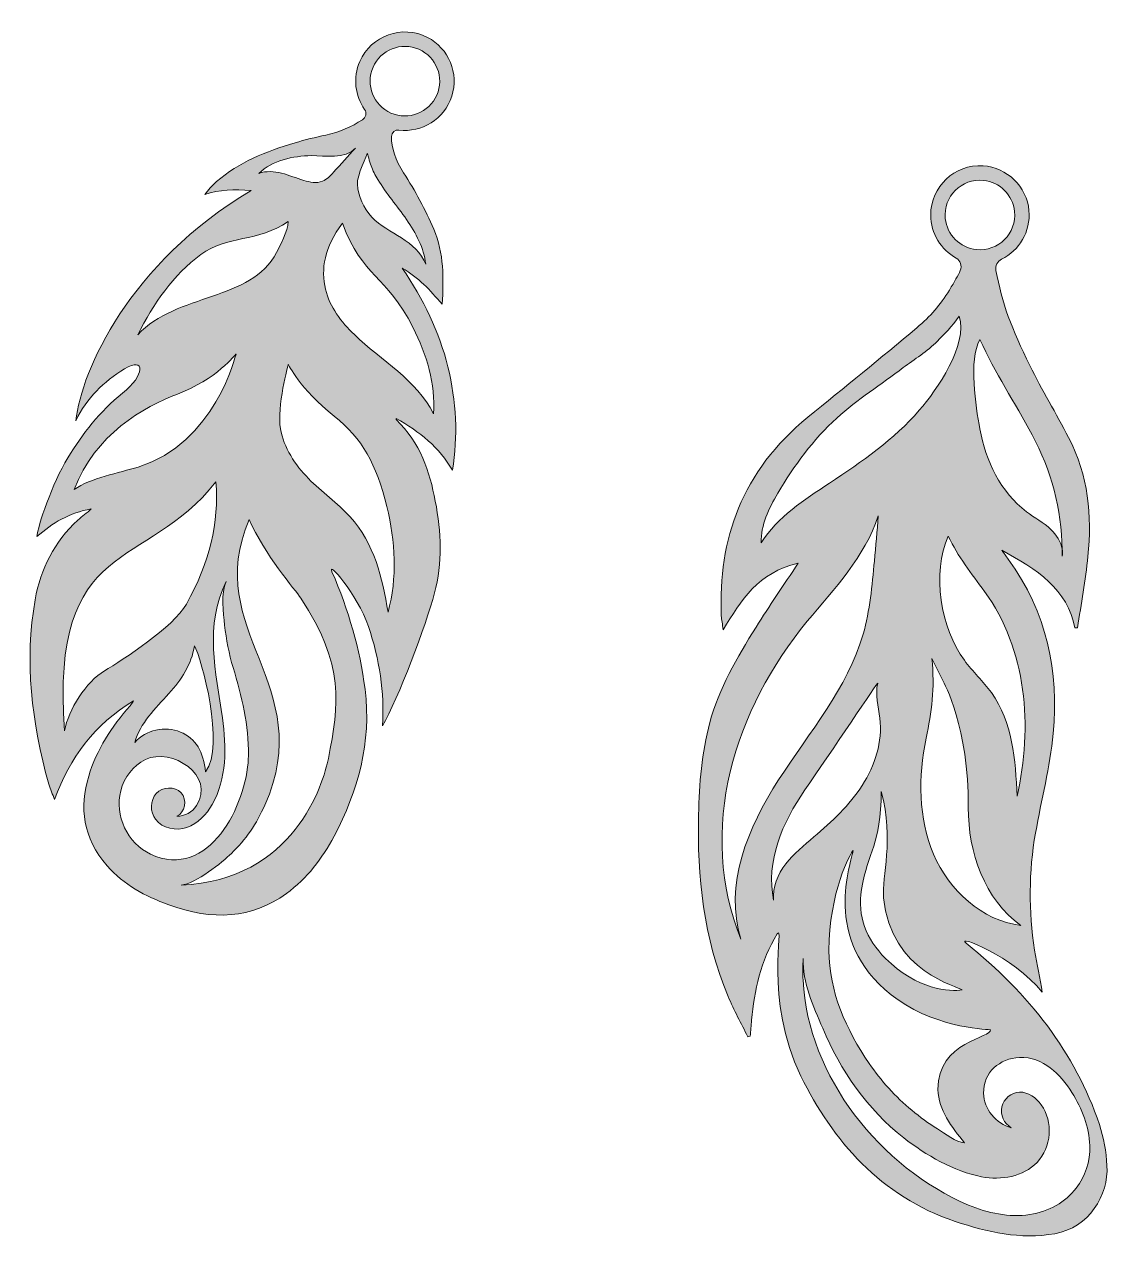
# Model space of a CAD drawing. Header units: millimetres. Extents: x -924 to 1115, y -381 to -47.
# Drawn here: x 768.9 to 956, y -317 to -107.2 of the extents above; entities that cross this region are included whole.
import ezdxf

# ---------------------------------------------------------------- set-up
doc = ezdxf.new("R2010")
doc.units = ezdxf.units.MM
doc.header["$MEASUREMENT"] = 0
doc.layers.add('Layer 7', color=7, linetype='Continuous')
doc.layers.add('Layer 8', color=7, linetype='Continuous')

msp = doc.modelspace()

# ---------------------------------------------------------------- hatches: boundary and pattern name
at = {"layer": 'Layer 7'}
h = msp.add_hatch(color=1, dxfattribs=at)
h.dxf.hatch_style = 2
edge = h.paths.add_edge_path()
edge.add_spline(control_points=[(822.01, -201.66), (821.1, -199.55), (826.34, -205.44), (828.29, -211.12), (830.22, -216.77), (831.09, -222.52), (830.7, -228.27), (833.44, -223.69), (838.24, -210.85), (839.71, -205.33), (841.08, -200.15), (840.87, -194.86), (839.84, -189.46), (838.86, -184.36), (837.29, -179.46), (833.08, -175.4), (833.05, -175.37), (833.09, -175.29), (833.1, -175.2), (837.11, -177.47), (840.56, -180.23), (842.79, -184.16), (843.77, -178.24), (843.48, -172.3), (842.01, -166.29), (840.54, -160.28), (837.77, -154.66), (834.15, -149.24), (835.48, -150.11), (836.73, -151.02), (837.85, -152.07), (838.95, -153.09), (839.9, -154.25), (841.05, -155.49), (841.27, -151.02), (841.37, -146.71), (839.56, -142.52), (838.13, -139.19), (836.36, -135.93), (834.37, -132.81), (832.96, -130.61), (832.21, -128.52), (832.3, -126.52), (832.33, -125.86), (832.91, -125.35), (833.57, -125.43), (837.47, -125.9), (841.39, -123.61), (842.69, -119.59), (843.96, -115.67), (842.16, -111.32), (838.49, -109.44), (834.1, -107.18), (828.76, -109.13), (826.81, -113.59), (825.58, -116.4), (826, -119.53), (827.64, -121.88), (828.05, -122.46), (827.86, -123.27), (827.26, -123.66), (825.4, -124.85), (823.34, -125.8), (820.95, -126.3), (819.15, -126.67), (817.37, -127.11), (815.63, -127.63), (810.63, -129.1), (805.9, -131.01), (802.11, -134.31), (801.72, -134.65), (801.36, -135.01), (801.02, -135.38), (800.68, -135.75), (800.38, -136.15), (800.06, -136.54), (802.6, -135.72), (805.17, -135.65), (808.05, -135.87), (786.93, -148.52), (778.87, -166.75), (777.79, -175.62), (779.7, -171.66), (782.61, -168.87), (786.22, -166.65), (789.83, -164.44), (789.79, -167.77), (785.86, -170.86), (781.93, -173.95), (778.98, -177.86), (776.42, -182.03), (773.77, -186.36), (771.21, -193.82), (771.1, -195.61), (773.72, -193.24), (776.73, -191.51), (780.45, -190.81), (780.12, -191.19), (779.72, -191.48), (779.33, -191.79), (778.92, -192.11), (778.51, -192.42), (778.13, -192.77), (774.1, -196.51), (771.75, -201.16), (770.8, -206.49), (768.92, -217), (770.16, -227.64), (773.14, -238.33), (773.39, -239.22), (773.81, -240.09), (774.15, -240.96), (776.78, -233.77), (781.04, -227.99), (787.75, -223.95), (787.62, -224.29), (787.39, -224.56), (787.16, -224.82), (784, -228.44), (781.39, -232.36), (780.03, -236.97), (778.45, -242.32), (778.95, -247.54), (783.23, -252.44), (786.07, -255.68), (789.78, -257.67), (793.84, -259.16), (801.39, -261.92), (808.22, -261.55), (814.14, -257.22), (817.76, -254.57), (820.34, -251.14), (822.36, -247.32), (826.51, -239.49), (828.86, -231.19), (827.71, -221.91), (826.85, -215), (824.86, -208.27), (822.01, -201.66)], knot_values=[0, 0, 0, 0, 1, 1, 1, 2, 2, 2, 3, 3, 3, 4, 4, 4, 5, 5, 5, 6, 6, 6, 7, 7, 7, 8, 8, 8, 9, 9, 9, 10, 10, 10, 11, 11, 11, 12, 12, 12, 13, 13, 13, 14, 14, 14, 15, 15, 15, 16, 16, 16, 17, 17, 17, 18, 18, 18, 19, 19, 19, 20, 20, 20, 21, 21, 21, 22, 22, 22, 23, 23, 23, 24, 24, 24, 25, 25, 25, 26, 26, 26, 27, 27, 27, 28, 28, 28, 29, 29, 29, 30, 30, 30, 31, 31, 31, 32, 32, 32, 33, 33, 33, 34, 34, 34, 35, 35, 35, 36, 36, 36, 37, 37, 37, 38, 38, 38, 39, 39, 39, 40, 40, 40, 41, 41, 41, 42, 42, 42, 43, 43, 43, 44, 44, 44, 45, 45, 45, 46, 46, 46, 46], degree=3, periodic=1)
edge = h.paths.add_edge_path()
edge.add_spline(control_points=[(836, -159.54), (838.32, -164.15), (839.94, -169.26), (839.52, -174.4), (836.65, -168.58), (830.55, -165.23), (825.88, -160.74), (823.62, -158.56), (821.61, -155.97), (820.9, -152.91), (820.09, -149.48), (820.65, -145.61), (823.83, -141.53), (827.29, -150.94), (831.37, -150.34), (836, -159.54)], knot_values=[0, 0, 0, 0, 1, 1, 1, 2, 2, 2, 3, 3, 3, 4, 4, 4, 5, 5, 5, 5], degree=3, periodic=1)
edge = h.paths.add_edge_path()
edge.add_spline(control_points=[(829.91, -133.95), (831.37, -136.38), (833.25, -138.53), (834.87, -140.86), (836.49, -143.19), (837.89, -145.78), (838.18, -148.6), (837.49, -146.62), (835.77, -145.19), (834, -144.06), (832.23, -142.92), (830.32, -141.96), (828.86, -140.44), (827.4, -138.92), (826.57, -136.87), (826.4, -134.78), (826.29, -133.38), (828.11, -129.46), (828.11, -129.46), (828.11, -129.46), (828.53, -130.87), (828.77, -131.59), (829.05, -132.42), (829.46, -133.2), (829.91, -133.95)], knot_values=[0, 0, 0, 0, 1, 1, 1, 2, 2, 2, 3, 3, 3, 4, 4, 4, 5, 5, 5, 6, 6, 6, 7, 7, 7, 8, 8, 8, 8], degree=3, periodic=1)
edge = h.paths.add_edge_path()
edge.add_spline(control_points=[(829.09, -114.59), (830.42, -111.55), (833.97, -110.16), (837, -111.49), (840.03, -112.82), (841.42, -116.36), (840.1, -119.4), (838.77, -122.43), (835.22, -123.82), (832.19, -122.49), (829.16, -121.17), (827.77, -117.62), (829.09, -114.59)], knot_values=[0, 0, 0, 0, 1, 1, 1, 2, 2, 2, 3, 3, 3, 4, 4, 4, 4], degree=3, periodic=1)
edge = h.paths.add_edge_path()
edge.add_spline(control_points=[(818.47, -129.85), (820.76, -129.83), (824.32, -130.47), (826.05, -128.56), (824.79, -129.95), (823.54, -131.33), (822.28, -132.72), (821.73, -133.34), (821.15, -133.97), (820.37, -134.27), (819.36, -134.67), (818.19, -134.44), (817.14, -134.12), (815.86, -133.73), (814.62, -133.21), (813.32, -132.88), (812.03, -132.56), (810.63, -132.46), (809.39, -132.9), (811.7, -130.7), (815.29, -129.87), (818.47, -129.85)], knot_values=[0, 0, 0, 0, 1, 1, 1, 2, 2, 2, 3, 3, 3, 4, 4, 4, 5, 5, 5, 6, 6, 6, 7, 7, 7, 7], degree=3, periodic=1)
edge = h.paths.add_edge_path()
edge.add_spline(control_points=[(788.51, -160.75), (791.17, -155.46), (794.63, -150.42), (799.39, -146.9), (803.86, -143.59), (809.25, -144.8), (814.47, -141.22), (814.37, -142.94), (813.11, -145.33), (812.46, -146.54), (810.16, -150.86), (806.02, -152.47), (801.41, -154.09), (796.79, -155.71), (791.84, -157.17), (788.51, -160.75)], knot_values=[0, 0, 0, 0, 1, 1, 1, 2, 2, 2, 3, 3, 3, 4, 4, 4, 5, 5, 5, 5], degree=3, periodic=1)
edge = h.paths.add_edge_path()
edge.add_spline(control_points=[(777.55, -187.46), (781.01, -178.05), (789.58, -173.15), (795.38, -170.99), (802.02, -168.51), (805.45, -164.09), (805.45, -164.09), (805.45, -164.09), (801.87, -179.54), (788.55, -183.61), (785.34, -184.59), (780.31, -185.5), (777.55, -187.46)], knot_values=[0, 0, 0, 0, 1, 1, 1, 2, 2, 2, 3, 3, 3, 4, 4, 4, 4], degree=3, periodic=1)
edge = h.paths.add_edge_path()
edge.add_spline(control_points=[(796.88, -207.25), (794.66, -211.22), (785.92, -216.88), (782.76, -218.76), (779.6, -220.65), (776.48, -225.48), (775.88, -229.11), (773.34, -195.44), (789.84, -201.66), (801.98, -186.16), (802.54, -193.18), (800.91, -200.06), (796.88, -207.25)], knot_values=[0, 0, 0, 0, 1, 1, 1, 2, 2, 2, 3, 3, 3, 4, 4, 4, 4], degree=3, periodic=1)
edge = h.paths.add_edge_path()
edge.add_spline(control_points=[(814.48, -165.88), (814.48, -165.88), (816.43, -170.06), (822.41, -174.82), (827.22, -178.65), (829.68, -183.03), (831.48, -190.43), (832.93, -196.41), (833.31, -202.73), (831.68, -208.66), (830.73, -202.68), (829.29, -196.82), (825.12, -192.19), (822.94, -189.78), (820.22, -187.91), (817.95, -185.58), (815.68, -183.25), (813.67, -180.2), (813.12, -177), (812.45, -173.16), (814.48, -165.88), (814.48, -165.88)], knot_values=[0, 0, 0, 0, 1, 1, 1, 2, 2, 2, 3, 3, 3, 4, 4, 4, 5, 5, 5, 6, 6, 6, 7, 7, 7, 7], degree=3, periodic=1)
edge = h.paths.add_edge_path()
edge.add_spline(control_points=[(793.86, -222.7), (796.07, -220.26), (797.73, -217.72), (798.28, -214.44), (799.51, -216.57), (803.62, -231.78), (800.2, -236.19), (799.85, -232.82), (798.53, -230.43), (795.87, -229.33), (793.21, -228.23), (789.89, -228.98), (787.97, -231.12), (788.91, -227.79), (791.53, -225.26), (793.86, -222.7)], knot_values=[0, 0, 0, 0, 1, 1, 1, 2, 2, 2, 3, 3, 3, 4, 4, 4, 5, 5, 5, 5], degree=3, periodic=1)
edge = h.paths.add_edge_path()
edge.add_spline(control_points=[(790.71, -250.41), (786.74, -248.57), (784.44, -243.71), (785.55, -239.47), (786.15, -237.18), (787.69, -235.11), (789.82, -234.08), (794.34, -231.91), (801.97, -236.84), (798.64, -242.03), (797.91, -243.16), (796.58, -243.88), (795.23, -243.87), (796.7, -243.23), (797.07, -241), (795.97, -239.83), (794.87, -238.65), (792.77, -238.77), (791.69, -239.95), (790.6, -241.14), (790.6, -243.1), (791.56, -244.4), (792.75, -246.01), (795.1, -246.45), (796.99, -245.79), (798.88, -245.13), (800.34, -243.57), (801.34, -241.83), (803.89, -237.41), (803.8, -231.97), (803.1, -226.91), (802, -219.05), (799.94, -210.86), (803.76, -203.37), (802.78, -205.27), (803.27, -208.83), (803.49, -210.88), (803.76, -213.38), (804.24, -215.81), (804.95, -218.21), (806.4, -223.13), (807.69, -228.2), (807.59, -233.37), (807.58, -233.54), (807.58, -233.7), (807.57, -233.87), (807.28, -241.87), (800.77, -255.07), (790.71, -250.41)], knot_values=[0, 0, 0, 0, 1, 1, 1, 2, 2, 2, 3, 3, 3, 4, 4, 4, 5, 5, 5, 6, 6, 6, 7, 7, 7, 8, 8, 8, 9, 9, 9, 10, 10, 10, 11, 11, 11, 12, 12, 12, 13, 13, 13, 14, 14, 14, 15, 15, 15, 16, 16, 16, 16], degree=3, periodic=1)
edge = h.paths.add_edge_path()
edge.add_spline(control_points=[(795.99, -255.75), (798.47, -255.51), (803.14, -251.77), (804.65, -250.31), (807.1, -247.95), (809.03, -245.09), (810.42, -241.98), (819.71, -221.1), (799.4, -211.76), (807.74, -192.67), (810.29, -198.63), (815.7, -204.82), (816.65, -206.25), (824.26, -217.79), (823.22, -224.55), (821.39, -233.89), (820.54, -238.24), (815.36, -255), (795.99, -255.75)], knot_values=[0, 0, 0, 0, 1, 1, 1, 2, 2, 2, 3, 3, 3, 4, 4, 4, 5, 5, 5, 6, 6, 6, 6], degree=3, periodic=1)
at = {"layer": 'Layer 8'}
h = msp.add_hatch(color=2, dxfattribs=at)
h.dxf.hatch_style = 2
edge = h.paths.add_edge_path()
edge.add_spline(control_points=[(955.74, -304.17), (955.61, -301.78), (955.19, -299.35), (954.42, -297.06), (950.29, -284.74), (942.28, -274.48), (931.45, -265.8), (929.32, -264.09), (939.63, -267.96), (944.58, -274.26), (944.19, -271.81), (943.62, -269.42), (943.25, -267.01), (942.21, -260.26), (942.22, -253.5), (943.41, -246.76), (944.43, -241.04), (945.89, -235.35), (946.45, -229.59), (947.48, -218.93), (945.44, -208.74), (938.7, -199.5), (938.33, -198.99), (937.96, -198.48), (937.58, -197.96), (943.62, -201.18), (949.04, -204.78), (950.18, -211.35), (950.46, -211.34), (950.39, -211.34), (950.66, -211.34), (951.27, -207.23), (952.05, -203.14), (952.46, -199.02), (953.17, -191.98), (952.52, -185.05), (949.12, -178.5), (946.95, -174.33), (944.52, -170.31), (942.41, -166.07), (939.31, -159.81), (937.59, -155.19), (936.58, -149.66), (936.44, -148.88), (936.83, -148.08), (937.55, -147.72), (940.58, -146.23), (942.6, -142.99), (942.28, -139.33), (941.92, -135.19), (938.51, -131.87), (934.36, -131.6), (929.43, -131.29), (925.32, -135.22), (925.32, -140.09), (925.32, -143.29), (927.09, -146.08), (929.72, -147.53), (930.47, -147.94), (930.76, -148.87), (930.42, -149.66), (930.03, -150.55), (929.45, -151.58), (928.56, -153.04), (926.93, -155.69), (925.31, -157.52), (922.91, -159.56), (916.74, -164.79), (910.4, -169.86), (904.13, -174.99), (892.69, -184.34), (888.65, -196.07), (889.19, -209.28), (889.22, -209.98), (889.39, -210.68), (889.53, -211.69), (892.63, -206.6), (895.48, -201.81), (902.48, -200.18), (899.92, -204.03), (897.46, -207.59), (895.18, -211.23), (891.88, -216.49), (888.79, -221.85), (887.21, -227.71), (885.8, -232.93), (885.38, -238.25), (885.26, -243.6), (885.02, -254.3), (886.14, -264.83), (890.37, -274.98), (891.35, -277.34), (892.62, -279.61), (893.76, -281.93), (893.97, -281.89), (893.95, -281.89), (894.17, -281.85), (894.25, -280.93), (894.32, -280), (894.41, -279.08), (894.89, -273.9), (895.99, -268.84), (898.84, -264.19), (900.16, -262.04), (896.44, -275.48), (902.93, -288.72), (908.35, -299.77), (916.71, -309.52), (929.55, -313.8), (935.13, -315.66), (940.76, -316.96), (946.75, -315.92), (952.62, -314.91), (956.03, -309.27), (955.74, -304.17)], knot_values=[0, 0, 0, 0, 1, 1, 1, 2, 2, 2, 3, 3, 3, 4, 4, 4, 5, 5, 5, 6, 6, 6, 7, 7, 7, 8, 8, 8, 9, 9, 9, 10, 10, 10, 11, 11, 11, 12, 12, 12, 13, 13, 13, 14, 14, 14, 15, 15, 15, 16, 16, 16, 17, 17, 17, 18, 18, 18, 19, 19, 19, 20, 20, 20, 21, 21, 21, 22, 22, 22, 23, 23, 23, 24, 24, 24, 25, 25, 25, 26, 26, 26, 27, 27, 27, 28, 28, 28, 29, 29, 29, 30, 30, 30, 31, 31, 31, 32, 32, 32, 33, 33, 33, 34, 34, 34, 35, 35, 35, 36, 36, 36, 37, 37, 37, 38, 38, 38, 38], degree=3, periodic=1)
edge = h.paths.add_edge_path()
edge.add_spline(control_points=[(935.62, -280.71), (935.62, -280.72), (935.63, -280.73), (935.63, -280.75), (936.04, -282.04), (926.44, -282.71), (926.58, -291.03), (926.65, -294.62), (928.94, -297.47), (931.15, -300.23), (929.75, -300.14), (927.75, -298.63), (926.5, -297.84), (924.95, -296.87), (923.47, -295.79), (922.06, -294.62), (919.26, -292.27), (916.76, -289.55), (914.7, -286.53), (910.75, -280.72), (907.77, -274.15), (907.76, -267.06), (907.75, -257.07), (911.55, -250.03), (911.93, -249.79), (911.32, -252.87), (906.42, -266.22), (919.7, -275.56), (926.82, -280.57), (935.62, -280.72), (935.62, -280.71)], knot_values=[0, 0, 0, 0, 1, 1, 1, 2, 2, 2, 3, 3, 3, 4, 4, 4, 5, 5, 5, 6, 6, 6, 7, 7, 7, 8, 8, 8, 9, 9, 9, 10, 10, 10, 10], degree=3, periodic=1)
edge = h.paths.add_edge_path()
edge.add_spline(control_points=[(917.2, -257.93), (918.39, -270.79), (930.19, -273.29), (930.77, -273.83), (928.68, -274.18), (922.95, -273.86), (917.52, -268.4), (914.18, -265.04), (912.62, -261.13), (913.39, -256.49), (914.5, -249.79), (916.73, -248.97), (916.78, -239.57), (919.06, -248.11), (916.86, -254.19), (917.2, -257.93)], knot_values=[0, 0, 0, 0, 1, 1, 1, 2, 2, 2, 3, 3, 3, 4, 4, 4, 5, 5, 5, 5], degree=3, periodic=1)
edge = h.paths.add_edge_path()
edge.add_spline(control_points=[(925.81, -250.42), (923.15, -244.17), (923.17, -237.05), (924.53, -230.4), (925.47, -225.86), (926.06, -221.87), (925.52, -216.62), (926.14, -217.86), (926.75, -219.1), (927.37, -220.35), (927.67, -220.9), (931.89, -228.54), (931.81, -242.37), (931.76, -250.04), (934.65, -258.28), (940.89, -262.73), (934.16, -261.86), (928.48, -256.67), (925.81, -250.42)], knot_values=[0, 0, 0, 0, 1, 1, 1, 2, 2, 2, 3, 3, 3, 4, 4, 4, 5, 5, 5, 6, 6, 6, 6], degree=3, periodic=1)
edge = h.paths.add_edge_path()
edge.add_spline(control_points=[(942.83, -178.04), (946.11, -184.08), (947.89, -190.92), (948.01, -197.79), (948.07, -198.18), (948.07, -198.57), (948.02, -198.96), (948.02, -198.57), (948.02, -198.18), (948.01, -197.79), (947.82, -196.5), (947.02, -195.28), (946.05, -194.36), (944.79, -193.17), (943.23, -192.34), (941.85, -191.3), (937.37, -187.95), (934.82, -182.52), (933.81, -177.02), (933.07, -173), (931.85, -165.27), (933.79, -161.56), (936.42, -167.31), (939.82, -172.46), (942.83, -178.04)], knot_values=[0, 0, 0, 0, 1, 1, 1, 2, 2, 2, 3, 3, 3, 4, 4, 4, 5, 5, 5, 6, 6, 6, 7, 7, 7, 8, 8, 8, 8], degree=3, periodic=1)
edge = h.paths.add_edge_path()
edge.add_spline(control_points=[(927.84, -140.7), (927.46, -136.91), (930.64, -133.73), (934.43, -134.11), (937.24, -134.39), (939.51, -136.67), (939.79, -139.47), (940.17, -143.26), (936.99, -146.44), (933.2, -146.06), (930.39, -145.78), (928.12, -143.51), (927.84, -140.7)], knot_values=[0, 0, 0, 0, 1, 1, 1, 2, 2, 2, 3, 3, 3, 4, 4, 4, 4], degree=3, periodic=1)
edge = h.paths.add_edge_path()
edge.add_spline(control_points=[(934.63, -205.09), (941.86, -215.03), (942.98, -228.43), (940.22, -240.41), (939.98, -234.18), (939.41, -227.61), (935.79, -222.53), (934.39, -220.56), (932.57, -218.9), (931.13, -216.95), (927.05, -211.43), (925.49, -201.9), (928.35, -195.52), (930.03, -199.07), (932.32, -201.92), (934.63, -205.09)], knot_values=[0, 0, 0, 0, 1, 1, 1, 2, 2, 2, 3, 3, 3, 4, 4, 4, 5, 5, 5, 5], degree=3, periodic=1)
edge = h.paths.add_edge_path()
edge.add_spline(control_points=[(896.06, -196.65), (895.98, -193.61), (897.41, -190.75), (898.94, -188.12), (901.73, -183.36), (905.04, -178.85), (909.13, -175.14), (912.7, -171.91), (916.77, -169.34), (920.59, -166.44), (922.44, -165.03), (924.82, -163.56), (926.44, -161.9), (927.65, -160.67), (928.99, -159.36), (930.26, -157.55), (931.75, -162.54), (926.43, -170.22), (923.35, -173.8), (919, -178.84), (913.44, -182.68), (907.88, -186.35), (903.49, -189.25), (898.91, -192.22), (896.06, -196.65)], knot_values=[0, 0, 0, 0, 1, 1, 1, 2, 2, 2, 3, 3, 3, 4, 4, 4, 5, 5, 5, 6, 6, 6, 7, 7, 7, 8, 8, 8, 8], degree=3, periodic=1)
edge = h.paths.add_edge_path()
edge.add_spline(control_points=[(892.58, -265.08), (888.82, -256.02), (888.44, -245.73), (890.72, -236.19), (893, -226.65), (897.83, -217.83), (904.01, -210.21), (908.73, -204.58), (913.94, -199.12), (916.28, -192.01), (916.1, -194.61), (915.83, -197.22), (915.6, -199.82), (915.22, -204.07), (914.84, -208.35), (913.66, -212.44), (910.96, -221.79), (904.36, -229.41), (899.07, -237.59), (893.78, -245.76), (889.62, -255.8), (892.58, -265.08)], knot_values=[0, 0, 0, 0, 1, 1, 1, 2, 2, 2, 3, 3, 3, 4, 4, 4, 5, 5, 5, 6, 6, 6, 7, 7, 7, 7], degree=3, periodic=1)
edge = h.paths.add_edge_path()
edge.add_spline(control_points=[(900.31, -252.11), (898.94, -253.89), (898, -256.12), (898.22, -258.36), (896.82, -251.72), (899.74, -244.9), (903.6, -239.33), (907.9, -233.13), (916.38, -220.42), (916.19, -220.88), (915.7, -222.86), (916.28, -224.87), (916.54, -226.95), (917.06, -230.99), (915.71, -235.11), (913.51, -238.54), (911.3, -241.97), (908.28, -244.79), (905.17, -247.43), (903.45, -248.89), (901.68, -250.32), (900.31, -252.11)], knot_values=[0, 0, 0, 0, 1, 1, 1, 2, 2, 2, 3, 3, 3, 4, 4, 4, 5, 5, 5, 6, 6, 6, 7, 7, 7, 7], degree=3, periodic=1)
edge = h.paths.add_edge_path()
edge.add_spline(control_points=[(950.42, -308.04), (948.56, -310.46), (945.72, -312.11), (942.42, -312.61), (938.85, -313.15), (935.17, -312.38), (931.84, -310.97), (916.69, -304.52), (904.13, -288.86), (903.3, -272.15), (903.24, -270.9), (903.22, -269.64), (903.32, -268.4), (903.15, -272.6), (905.1, -276.66), (906.68, -280.45), (909.74, -287.76), (914.38, -294.47), (920.67, -299.37), (924.47, -302.32), (929.33, -305.19), (934.1, -306.09), (937.48, -306.73), (941.29, -306.09), (943.67, -303.62), (946.18, -301.02), (946.5, -296.6), (944.4, -293.67), (943.52, -292.44), (942.15, -291.44), (940.65, -291.49), (939.23, -291.54), (937.91, -292.62), (937.59, -294.01), (937.26, -295.39), (937.97, -296.95), (939.23, -297.62), (936.56, -296.99), (934.49, -294.4), (934.45, -291.66), (934.4, -288.09), (937.21, -285.65), (940.66, -285.51), (944.65, -285.34), (947.74, -288.4), (949.7, -291.56), (951.42, -294.32), (952.67, -297.46), (952.77, -300.72), (952.85, -303.53), (951.97, -306.04), (950.42, -308.04)], knot_values=[0, 0, 0, 0, 1, 1, 1, 2, 2, 2, 3, 3, 3, 4, 4, 4, 5, 5, 5, 6, 6, 6, 7, 7, 7, 8, 8, 8, 9, 9, 9, 10, 10, 10, 11, 11, 11, 12, 12, 12, 13, 13, 13, 14, 14, 14, 15, 15, 15, 16, 16, 16, 17, 17, 17, 17], degree=3, periodic=1)

# ---------------------------------------------------------------- linework, layer by layer
at = {"layer": 'Layer 7', "lineweight": 0}
for points, knots in [([(822.01, -201.66), (821.1, -199.55), (826.34, -205.44), (828.29, -211.12), (830.22, -216.77), (831.09, -222.52), (830.7, -228.27), (833.44, -223.69), (838.24, -210.85), (839.71, -205.33), (841.08, -200.15), (840.87, -194.86), (839.84, -189.46), (838.86, -184.36), (837.29, -179.46), (833.08, -175.4), (833.05, -175.37), (833.09, -175.29), (833.1, -175.2), (837.11, -177.47), (840.56, -180.23), (842.79, -184.16), (843.77, -178.24), (843.48, -172.3), (842.01, -166.29), (840.54, -160.28), (837.77, -154.66), (834.15, -149.24), (835.48, -150.11), (836.73, -151.02), (837.85, -152.07), (838.95, -153.09), (839.9, -154.25), (841.05, -155.49), (841.27, -151.02), (841.37, -146.71), (839.56, -142.52), (838.13, -139.19), (836.36, -135.93), (834.37, -132.81), (832.96, -130.61), (832.21, -128.52), (832.3, -126.52), (832.33, -125.86), (832.91, -125.35), (833.57, -125.43), (837.47, -125.9), (841.39, -123.61), (842.69, -119.59), (843.96, -115.67), (842.16, -111.32), (838.49, -109.44), (834.1, -107.18), (828.76, -109.13), (826.81, -113.59), (825.58, -116.4), (826, -119.53), (827.64, -121.88), (828.05, -122.46), (827.86, -123.27), (827.26, -123.66), (825.4, -124.85), (823.34, -125.8), (820.95, -126.3), (819.15, -126.67), (817.37, -127.11), (815.63, -127.63), (810.63, -129.1), (805.9, -131.01), (802.11, -134.31), (801.72, -134.65), (801.36, -135.01), (801.02, -135.38), (800.68, -135.75), (800.38, -136.15), (800.06, -136.54), (802.6, -135.72), (805.17, -135.65), (808.05, -135.87), (786.93, -148.52), (778.87, -166.75), (777.79, -175.62), (779.7, -171.66), (782.61, -168.87), (786.22, -166.65), (789.83, -164.44), (789.79, -167.77), (785.86, -170.86), (781.93, -173.95), (778.98, -177.86), (776.42, -182.03), (773.77, -186.36), (771.21, -193.82), (771.1, -195.61), (773.72, -193.24), (776.73, -191.51), (780.45, -190.81), (780.12, -191.19), (779.72, -191.48), (779.33, -191.79), (778.92, -192.11), (778.51, -192.42), (778.13, -192.77), (774.1, -196.51), (771.75, -201.16), (770.8, -206.49), (768.92, -217), (770.16, -227.64), (773.14, -238.33), (773.39, -239.22), (773.81, -240.09), (774.15, -240.96), (776.78, -233.77), (781.04, -227.99), (787.75, -223.95), (787.62, -224.29), (787.39, -224.56), (787.16, -224.82), (784, -228.44), (781.39, -232.36), (780.03, -236.97), (778.45, -242.32), (778.95, -247.54), (783.23, -252.44), (786.07, -255.68), (789.78, -257.67), (793.84, -259.16), (801.39, -261.92), (808.22, -261.55), (814.14, -257.22), (817.76, -254.57), (820.34, -251.14), (822.36, -247.32), (826.51, -239.49), (828.86, -231.19), (827.71, -221.91), (826.85, -215), (824.86, -208.27), (822.01, -201.66)], [0, 0, 0, 0, 1, 1, 1, 2, 2, 2, 3, 3, 3, 4, 4, 4, 5, 5, 5, 6, 6, 6, 7, 7, 7, 8, 8, 8, 9, 9, 9, 10, 10, 10, 11, 11, 11, 12, 12, 12, 13, 13, 13, 14, 14, 14, 15, 15, 15, 16, 16, 16, 17, 17, 17, 18, 18, 18, 19, 19, 19, 20, 20, 20, 21, 21, 21, 22, 22, 22, 23, 23, 23, 24, 24, 24, 25, 25, 25, 26, 26, 26, 27, 27, 27, 28, 28, 28, 29, 29, 29, 30, 30, 30, 31, 31, 31, 32, 32, 32, 33, 33, 33, 34, 34, 34, 35, 35, 35, 36, 36, 36, 37, 37, 37, 38, 38, 38, 39, 39, 39, 40, 40, 40, 41, 41, 41, 42, 42, 42, 43, 43, 43, 44, 44, 44, 45, 45, 45, 46, 46, 46, 46]), ([(829.09, -114.59), (830.42, -111.55), (833.97, -110.16), (837, -111.49), (840.03, -112.82), (841.42, -116.36), (840.1, -119.4), (838.77, -122.43), (835.22, -123.82), (832.19, -122.49), (829.16, -121.17), (827.77, -117.62), (829.09, -114.59)], [0, 0, 0, 0, 1, 1, 1, 2, 2, 2, 3, 3, 3, 4, 4, 4, 4]), ([(818.47, -129.85), (820.76, -129.83), (824.32, -130.47), (826.05, -128.56), (824.79, -129.95), (823.54, -131.33), (822.28, -132.72), (821.73, -133.34), (821.15, -133.97), (820.37, -134.27), (819.36, -134.67), (818.19, -134.44), (817.14, -134.12), (815.86, -133.73), (814.62, -133.21), (813.32, -132.88), (812.03, -132.56), (810.63, -132.46), (809.39, -132.9), (811.7, -130.7), (815.29, -129.87), (818.47, -129.85)], [0, 0, 0, 0, 1, 1, 1, 2, 2, 2, 3, 3, 3, 4, 4, 4, 5, 5, 5, 6, 6, 6, 7, 7, 7, 7]), ([(829.91, -133.95), (831.37, -136.38), (833.25, -138.53), (834.87, -140.86), (836.49, -143.19), (837.89, -145.78), (838.18, -148.6), (837.49, -146.62), (835.77, -145.19), (834, -144.06), (832.23, -142.92), (830.32, -141.96), (828.86, -140.44), (827.4, -138.92), (826.57, -136.87), (826.4, -134.78), (826.29, -133.38), (828.11, -129.46), (828.11, -129.46), (828.11, -129.46), (828.53, -130.87), (828.77, -131.59), (829.05, -132.42), (829.46, -133.2), (829.91, -133.95)], [0, 0, 0, 0, 1, 1, 1, 2, 2, 2, 3, 3, 3, 4, 4, 4, 5, 5, 5, 6, 6, 6, 7, 7, 7, 8, 8, 8, 8]), ([(788.51, -160.75), (791.17, -155.46), (794.63, -150.42), (799.39, -146.9), (803.86, -143.59), (809.25, -144.8), (814.47, -141.22), (814.37, -142.94), (813.11, -145.33), (812.46, -146.54), (810.16, -150.86), (806.02, -152.47), (801.41, -154.09), (796.79, -155.71), (791.84, -157.17), (788.51, -160.75)], [0, 0, 0, 0, 1, 1, 1, 2, 2, 2, 3, 3, 3, 4, 4, 4, 5, 5, 5, 5]), ([(836, -159.54), (838.32, -164.15), (839.94, -169.26), (839.52, -174.4), (836.65, -168.58), (830.55, -165.23), (825.88, -160.74), (823.62, -158.56), (821.61, -155.97), (820.9, -152.91), (820.09, -149.48), (820.65, -145.61), (823.83, -141.53), (827.29, -150.94), (831.37, -150.34), (836, -159.54)], [0, 0, 0, 0, 1, 1, 1, 2, 2, 2, 3, 3, 3, 4, 4, 4, 5, 5, 5, 5]), ([(777.55, -187.46), (781.01, -178.05), (789.58, -173.15), (795.38, -170.99), (802.02, -168.51), (805.45, -164.09), (805.45, -164.09), (805.45, -164.09), (801.87, -179.54), (788.55, -183.61), (785.34, -184.59), (780.31, -185.5), (777.55, -187.46)], [0, 0, 0, 0, 1, 1, 1, 2, 2, 2, 3, 3, 3, 4, 4, 4, 4]), ([(814.48, -165.88), (814.48, -165.88), (816.43, -170.06), (822.41, -174.82), (827.22, -178.65), (829.68, -183.03), (831.48, -190.43), (832.93, -196.41), (833.31, -202.73), (831.68, -208.66), (830.73, -202.68), (829.29, -196.82), (825.12, -192.19), (822.94, -189.78), (820.22, -187.91), (817.95, -185.58), (815.68, -183.25), (813.67, -180.2), (813.12, -177), (812.45, -173.16), (814.48, -165.88), (814.48, -165.88)], [0, 0, 0, 0, 1, 1, 1, 2, 2, 2, 3, 3, 3, 4, 4, 4, 5, 5, 5, 6, 6, 6, 7, 7, 7, 7]), ([(796.88, -207.25), (794.66, -211.22), (785.92, -216.88), (782.76, -218.76), (779.6, -220.65), (776.48, -225.48), (775.88, -229.11), (773.34, -195.44), (789.84, -201.66), (801.98, -186.16), (802.54, -193.18), (800.91, -200.06), (796.88, -207.25)], [0, 0, 0, 0, 1, 1, 1, 2, 2, 2, 3, 3, 3, 4, 4, 4, 4]), ([(795.99, -255.75), (798.47, -255.51), (803.14, -251.77), (804.65, -250.31), (807.1, -247.95), (809.03, -245.09), (810.42, -241.98), (819.71, -221.1), (799.4, -211.76), (807.74, -192.67), (810.29, -198.63), (815.7, -204.82), (816.65, -206.25), (824.26, -217.79), (823.22, -224.55), (821.39, -233.89), (820.54, -238.24), (815.36, -255), (795.99, -255.75)], [0, 0, 0, 0, 1, 1, 1, 2, 2, 2, 3, 3, 3, 4, 4, 4, 5, 5, 5, 6, 6, 6, 6]), ([(790.71, -250.41), (786.74, -248.57), (784.44, -243.71), (785.55, -239.47), (786.15, -237.18), (787.69, -235.11), (789.82, -234.08), (794.34, -231.91), (801.97, -236.84), (798.64, -242.03), (797.91, -243.16), (796.58, -243.88), (795.23, -243.87), (796.7, -243.23), (797.07, -241), (795.97, -239.83), (794.87, -238.65), (792.77, -238.77), (791.69, -239.95), (790.6, -241.14), (790.6, -243.1), (791.56, -244.4), (792.75, -246.01), (795.1, -246.45), (796.99, -245.79), (798.88, -245.13), (800.34, -243.57), (801.34, -241.83), (803.89, -237.41), (803.8, -231.97), (803.1, -226.91), (802, -219.05), (799.94, -210.86), (803.76, -203.37), (802.78, -205.27), (803.27, -208.83), (803.49, -210.88), (803.76, -213.38), (804.24, -215.81), (804.95, -218.21), (806.4, -223.13), (807.69, -228.2), (807.59, -233.37), (807.58, -233.54), (807.58, -233.7), (807.57, -233.87), (807.28, -241.87), (800.77, -255.07), (790.71, -250.41)], [0, 0, 0, 0, 1, 1, 1, 2, 2, 2, 3, 3, 3, 4, 4, 4, 5, 5, 5, 6, 6, 6, 7, 7, 7, 8, 8, 8, 9, 9, 9, 10, 10, 10, 11, 11, 11, 12, 12, 12, 13, 13, 13, 14, 14, 14, 15, 15, 15, 16, 16, 16, 16]), ([(793.86, -222.7), (796.07, -220.26), (797.73, -217.72), (798.28, -214.44), (799.51, -216.57), (803.62, -231.78), (800.2, -236.19), (799.85, -232.82), (798.53, -230.43), (795.87, -229.33), (793.21, -228.23), (789.89, -228.98), (787.97, -231.12), (788.91, -227.79), (791.53, -225.26), (793.86, -222.7)], [0, 0, 0, 0, 1, 1, 1, 2, 2, 2, 3, 3, 3, 4, 4, 4, 5, 5, 5, 5])]:
    msp.add_open_spline(points, degree=3, knots=knots, dxfattribs=at)
at = {"layer": 'Layer 8', "lineweight": 0}
for points, knots in [([(955.74, -304.17), (955.61, -301.78), (955.19, -299.35), (954.42, -297.06), (950.29, -284.74), (942.28, -274.48), (931.45, -265.8), (929.32, -264.09), (939.63, -267.96), (944.58, -274.26), (944.19, -271.81), (943.62, -269.42), (943.25, -267.01), (942.21, -260.26), (942.22, -253.5), (943.41, -246.76), (944.43, -241.04), (945.89, -235.35), (946.45, -229.59), (947.48, -218.93), (945.44, -208.74), (938.7, -199.5), (938.33, -198.99), (937.96, -198.48), (937.58, -197.96), (943.62, -201.18), (949.04, -204.78), (950.18, -211.35), (950.46, -211.34), (950.39, -211.34), (950.66, -211.34), (951.27, -207.23), (952.05, -203.14), (952.46, -199.02), (953.17, -191.98), (952.52, -185.05), (949.12, -178.5), (946.95, -174.33), (944.52, -170.31), (942.41, -166.07), (939.31, -159.81), (937.59, -155.19), (936.58, -149.66), (936.44, -148.88), (936.83, -148.08), (937.55, -147.72), (940.58, -146.23), (942.6, -142.99), (942.28, -139.33), (941.92, -135.19), (938.51, -131.87), (934.36, -131.6), (929.43, -131.29), (925.32, -135.22), (925.32, -140.09), (925.32, -143.29), (927.09, -146.08), (929.72, -147.53), (930.47, -147.94), (930.76, -148.87), (930.42, -149.66), (930.03, -150.55), (929.45, -151.58), (928.56, -153.04), (926.93, -155.69), (925.31, -157.52), (922.91, -159.56), (916.74, -164.79), (910.4, -169.86), (904.13, -174.99), (892.69, -184.34), (888.65, -196.07), (889.19, -209.28), (889.22, -209.98), (889.39, -210.68), (889.53, -211.69), (892.63, -206.6), (895.48, -201.81), (902.48, -200.18), (899.92, -204.03), (897.46, -207.59), (895.18, -211.23), (891.88, -216.49), (888.79, -221.85), (887.21, -227.71), (885.8, -232.93), (885.38, -238.25), (885.26, -243.6), (885.02, -254.3), (886.14, -264.83), (890.37, -274.98), (891.35, -277.34), (892.62, -279.61), (893.76, -281.93), (893.97, -281.89), (893.95, -281.89), (894.17, -281.85), (894.25, -280.93), (894.32, -280), (894.41, -279.08), (894.89, -273.9), (895.99, -268.84), (898.84, -264.19), (900.16, -262.04), (896.44, -275.48), (902.93, -288.72), (908.35, -299.77), (916.71, -309.52), (929.55, -313.8), (935.13, -315.66), (940.76, -316.96), (946.75, -315.92), (952.62, -314.91), (956.03, -309.27), (955.74, -304.17)], [0, 0, 0, 0, 1, 1, 1, 2, 2, 2, 3, 3, 3, 4, 4, 4, 5, 5, 5, 6, 6, 6, 7, 7, 7, 8, 8, 8, 9, 9, 9, 10, 10, 10, 11, 11, 11, 12, 12, 12, 13, 13, 13, 14, 14, 14, 15, 15, 15, 16, 16, 16, 17, 17, 17, 18, 18, 18, 19, 19, 19, 20, 20, 20, 21, 21, 21, 22, 22, 22, 23, 23, 23, 24, 24, 24, 25, 25, 25, 26, 26, 26, 27, 27, 27, 28, 28, 28, 29, 29, 29, 30, 30, 30, 31, 31, 31, 32, 32, 32, 33, 33, 33, 34, 34, 34, 35, 35, 35, 36, 36, 36, 37, 37, 37, 38, 38, 38, 38]), ([(927.84, -140.7), (927.46, -136.91), (930.64, -133.73), (934.43, -134.11), (937.24, -134.39), (939.51, -136.67), (939.79, -139.47), (940.17, -143.26), (936.99, -146.44), (933.2, -146.06), (930.39, -145.78), (928.12, -143.51), (927.84, -140.7)], [0, 0, 0, 0, 1, 1, 1, 2, 2, 2, 3, 3, 3, 4, 4, 4, 4]), ([(896.06, -196.65), (895.98, -193.61), (897.41, -190.75), (898.94, -188.12), (901.73, -183.36), (905.04, -178.85), (909.13, -175.14), (912.7, -171.91), (916.77, -169.34), (920.59, -166.44), (922.44, -165.03), (924.82, -163.56), (926.44, -161.9), (927.65, -160.67), (928.99, -159.36), (930.26, -157.55), (931.75, -162.54), (926.43, -170.22), (923.35, -173.8), (919, -178.84), (913.44, -182.68), (907.88, -186.35), (903.49, -189.25), (898.91, -192.22), (896.06, -196.65)], [0, 0, 0, 0, 1, 1, 1, 2, 2, 2, 3, 3, 3, 4, 4, 4, 5, 5, 5, 6, 6, 6, 7, 7, 7, 8, 8, 8, 8]), ([(942.83, -178.04), (946.11, -184.08), (947.89, -190.92), (948.01, -197.79), (948.07, -198.18), (948.07, -198.57), (948.02, -198.96), (948.02, -198.57), (948.02, -198.18), (948.01, -197.79), (947.82, -196.5), (947.02, -195.28), (946.05, -194.36), (944.79, -193.17), (943.23, -192.34), (941.85, -191.3), (937.37, -187.95), (934.82, -182.52), (933.81, -177.02), (933.07, -173), (931.85, -165.27), (933.79, -161.56), (936.42, -167.31), (939.82, -172.46), (942.83, -178.04)], [0, 0, 0, 0, 1, 1, 1, 2, 2, 2, 3, 3, 3, 4, 4, 4, 5, 5, 5, 6, 6, 6, 7, 7, 7, 8, 8, 8, 8]), ([(892.58, -265.08), (888.82, -256.02), (888.44, -245.73), (890.72, -236.19), (893, -226.65), (897.83, -217.83), (904.01, -210.21), (908.73, -204.58), (913.94, -199.12), (916.28, -192.01), (916.1, -194.61), (915.83, -197.22), (915.6, -199.82), (915.22, -204.07), (914.84, -208.35), (913.66, -212.44), (910.96, -221.79), (904.36, -229.41), (899.07, -237.59), (893.78, -245.76), (889.62, -255.8), (892.58, -265.08)], [0, 0, 0, 0, 1, 1, 1, 2, 2, 2, 3, 3, 3, 4, 4, 4, 5, 5, 5, 6, 6, 6, 7, 7, 7, 7]), ([(934.63, -205.09), (941.86, -215.03), (942.98, -228.43), (940.22, -240.41), (939.98, -234.18), (939.41, -227.61), (935.79, -222.53), (934.39, -220.56), (932.57, -218.9), (931.13, -216.95), (927.05, -211.43), (925.49, -201.9), (928.35, -195.52), (930.03, -199.07), (932.32, -201.92), (934.63, -205.09)], [0, 0, 0, 0, 1, 1, 1, 2, 2, 2, 3, 3, 3, 4, 4, 4, 5, 5, 5, 5]), ([(925.81, -250.42), (923.15, -244.17), (923.17, -237.05), (924.53, -230.4), (925.47, -225.86), (926.06, -221.87), (925.52, -216.62), (926.14, -217.86), (926.75, -219.1), (927.37, -220.35), (927.67, -220.9), (931.89, -228.54), (931.81, -242.37), (931.76, -250.04), (934.65, -258.28), (940.89, -262.73), (934.16, -261.86), (928.48, -256.67), (925.81, -250.42)], [0, 0, 0, 0, 1, 1, 1, 2, 2, 2, 3, 3, 3, 4, 4, 4, 5, 5, 5, 6, 6, 6, 6]), ([(900.31, -252.11), (898.94, -253.89), (898, -256.12), (898.22, -258.36), (896.82, -251.72), (899.74, -244.9), (903.6, -239.33), (907.9, -233.13), (916.38, -220.42), (916.19, -220.88), (915.7, -222.86), (916.28, -224.87), (916.54, -226.95), (917.06, -230.99), (915.71, -235.11), (913.51, -238.54), (911.3, -241.97), (908.28, -244.79), (905.17, -247.43), (903.45, -248.89), (901.68, -250.32), (900.31, -252.11)], [0, 0, 0, 0, 1, 1, 1, 2, 2, 2, 3, 3, 3, 4, 4, 4, 5, 5, 5, 6, 6, 6, 7, 7, 7, 7]), ([(917.2, -257.93), (918.39, -270.79), (930.19, -273.29), (930.77, -273.83), (928.68, -274.18), (922.95, -273.86), (917.52, -268.4), (914.18, -265.04), (912.62, -261.13), (913.39, -256.49), (914.5, -249.79), (916.73, -248.97), (916.78, -239.57), (919.06, -248.11), (916.86, -254.19), (917.2, -257.93)], [0, 0, 0, 0, 1, 1, 1, 2, 2, 2, 3, 3, 3, 4, 4, 4, 5, 5, 5, 5]), ([(935.62, -280.71), (935.62, -280.72), (935.63, -280.73), (935.63, -280.75), (936.04, -282.04), (926.44, -282.71), (926.58, -291.03), (926.65, -294.62), (928.94, -297.47), (931.15, -300.23), (929.75, -300.14), (927.75, -298.63), (926.5, -297.84), (924.95, -296.87), (923.47, -295.79), (922.06, -294.62), (919.26, -292.27), (916.76, -289.55), (914.7, -286.53), (910.75, -280.72), (907.77, -274.15), (907.76, -267.06), (907.75, -257.07), (911.55, -250.03), (911.93, -249.79), (911.32, -252.87), (906.42, -266.22), (919.7, -275.56), (926.82, -280.57), (935.62, -280.72), (935.62, -280.71)], [0, 0, 0, 0, 1, 1, 1, 2, 2, 2, 3, 3, 3, 4, 4, 4, 5, 5, 5, 6, 6, 6, 7, 7, 7, 8, 8, 8, 9, 9, 9, 10, 10, 10, 10]), ([(950.42, -308.04), (948.56, -310.46), (945.72, -312.11), (942.42, -312.61), (938.85, -313.15), (935.17, -312.38), (931.84, -310.97), (916.69, -304.52), (904.13, -288.86), (903.3, -272.15), (903.24, -270.9), (903.22, -269.64), (903.32, -268.4), (903.15, -272.6), (905.1, -276.66), (906.68, -280.45), (909.74, -287.76), (914.38, -294.47), (920.67, -299.37), (924.47, -302.32), (929.33, -305.19), (934.1, -306.09), (937.48, -306.73), (941.29, -306.09), (943.67, -303.62), (946.18, -301.02), (946.5, -296.6), (944.4, -293.67), (943.52, -292.44), (942.15, -291.44), (940.65, -291.49), (939.23, -291.54), (937.91, -292.62), (937.59, -294.01), (937.26, -295.39), (937.97, -296.95), (939.23, -297.62), (936.56, -296.99), (934.49, -294.4), (934.45, -291.66), (934.4, -288.09), (937.21, -285.65), (940.66, -285.51), (944.65, -285.34), (947.74, -288.4), (949.7, -291.56), (951.42, -294.32), (952.67, -297.46), (952.77, -300.72), (952.85, -303.53), (951.97, -306.04), (950.42, -308.04)], [0, 0, 0, 0, 1, 1, 1, 2, 2, 2, 3, 3, 3, 4, 4, 4, 5, 5, 5, 6, 6, 6, 7, 7, 7, 8, 8, 8, 9, 9, 9, 10, 10, 10, 11, 11, 11, 12, 12, 12, 13, 13, 13, 14, 14, 14, 15, 15, 15, 16, 16, 16, 17, 17, 17, 17])]:
    msp.add_open_spline(points, degree=3, knots=knots, dxfattribs=at)

doc.saveas('drawing.dxf')
